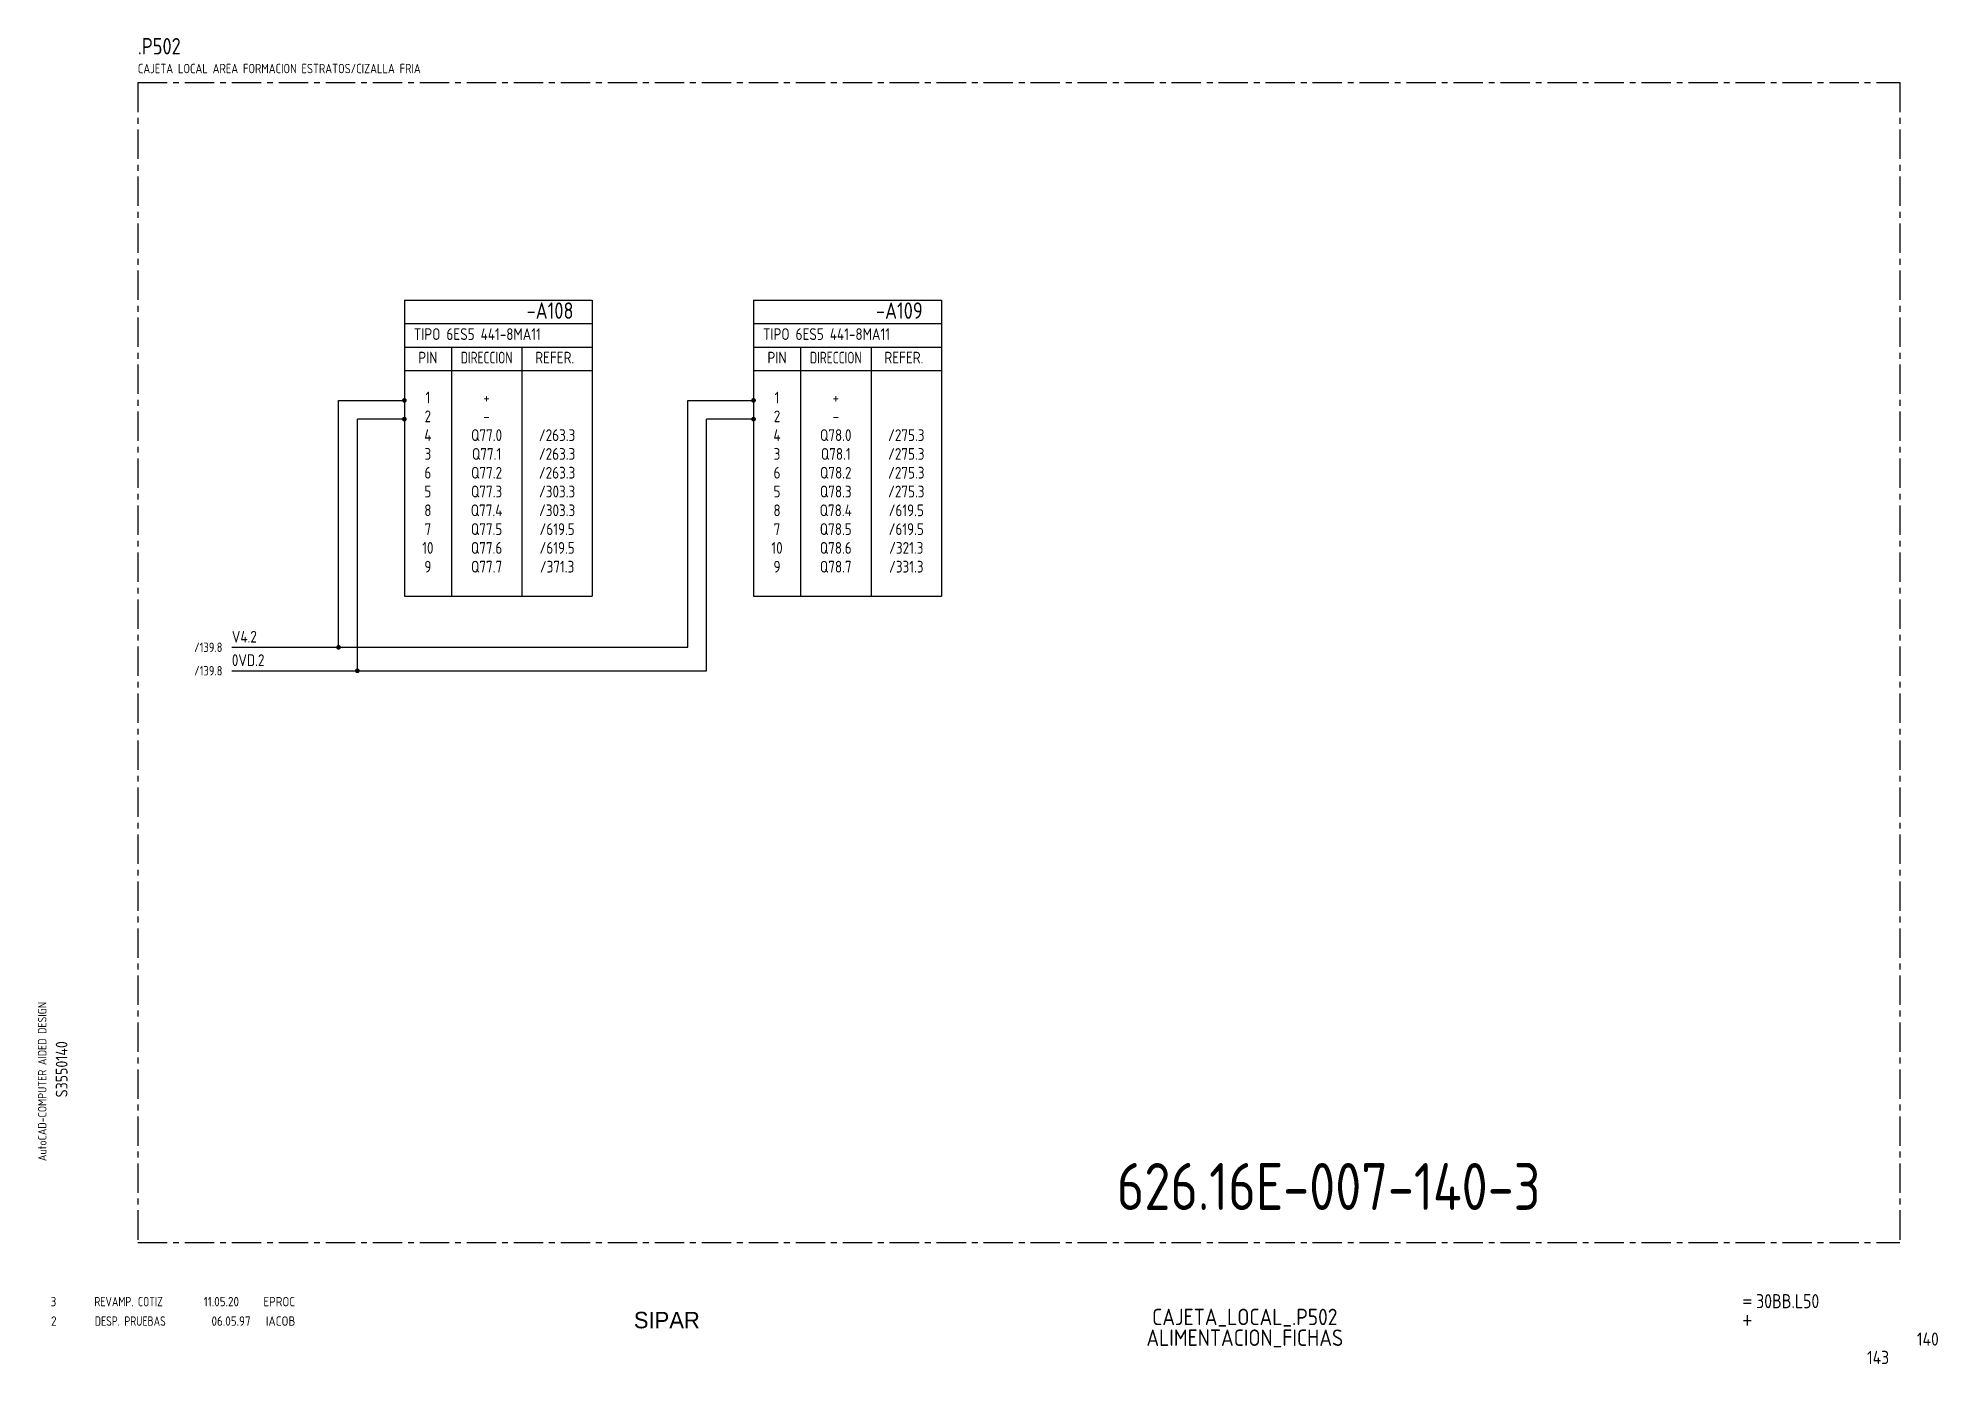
# Model space of a CAD drawing. Extents: x 10 to 414, y 6 to 288.
import ezdxf
from ezdxf.enums import TextEntityAlignment as Align

# ---------------------------------------------------------------- set-up
doc = ezdxf.new("R2010")
doc.units = 0
doc.header["$LTSCALE"] = 5
doc.header["$MEASUREMENT"] = 0
doc.linetypes.add('CENTER', pattern=[2, 1.25, -0.25, 0.25, -0.25])
doc.layers.get('0').update_dxf_attribs({"linetype": 'CONTINUOUS'})
doc.layers.add('CART', color=7, linetype='CONTINUOUS')
doc.styles.add('DIN', font='DIN.shx', dxfattribs={"width": 0.85})
doc.styles.add('N', font='ROMANS', dxfattribs={"width": 0.85, "height": 3})
doc.styles.add('X', font='UNIV.SHX', dxfattribs={"height": 3.5})

# ---------------------------------------------------------------- blocks, each defined once
blk = doc.blocks.new('REV2')
at = {"color": 3, "style": 'DIN'}
for s, width, p in [('2', 0.9, (12.45, 13.79)), ('DESP. PRUEBAS', 0.8, (21.76, 13.79)), ('06.05.97', 0.9, (46.59, 13.79)), ('IACOB', 0.9, (58.16, 13.79))]:
    blk.add_text(s, height=2, dxfattribs=dict(at, width=width)).set_placement(p)

msp = doc.modelspace()

# ---------------------------------------------------------------- linework, layer by layer
at = {"color": 3, "linetype": 'CENTER'}
for p, q in [((30.92, 278.36), (405.92, 278.36)), ((30.92, 278.36), (30.92, 31.51)), ((405.92, 278.36), (405.92, 31.51)), ((30.92, 31.51), (405.92, 31.51))]:
    msp.add_line(p, q, dxfattribs=at)
at = {"color": 3}
for p, q in [((87.64, 232.09), (87.64, 169.09)), ((87.64, 232.09), (127.64, 232.09)), ((127.64, 232.09), (127.64, 169.09)), ((161.95, 232.09), (201.95, 232.09)), ((161.95, 232.09), (161.95, 169.09)), ((201.95, 232.09), (201.95, 169.09)), ((87.64, 227.09), (127.64, 227.09)), ((161.95, 227.09), (201.95, 227.09)), ((87.64, 222.09), (127.64, 222.09)), ((97.64, 222.09), (97.64, 169.09)), ((112.64, 222.09), (112.64, 169.09)), ((161.95, 222.09), (201.95, 222.09)), ((171.95, 222.09), (171.95, 169.09)), ((186.95, 222.09), (186.95, 169.09)), ((87.64, 217.09), (127.64, 217.09)), ((161.95, 217.09), (201.95, 217.09)), ((87.64, 169.09), (127.64, 169.09)), ((161.95, 169.09), (201.95, 169.09))]:
    msp.add_line(p, q, dxfattribs=at)
for p, q in [((73.64, 158.19), (73.64, 210.74)), ((73.64, 210.74), (87.64, 210.74)), ((147.95, 158.19), (147.95, 210.74)), ((147.95, 210.74), (161.95, 210.74)), ((77.64, 153.19), (77.64, 206.74)), ((87.64, 206.74), (77.64, 206.74)), ((151.95, 153.19), (151.95, 206.74)), ((161.95, 206.74), (151.95, 206.74)), ((50.92, 158.19), (147.95, 158.19)), ((50.92, 153.19), (151.95, 153.19))]:
    msp.add_line(p, q)
at = {"linetype": 'Continuous', "const_width": 0.5}
for points in [[(87.39, 210.74, -1), (87.89, 210.74, -1)], [(161.7, 210.74, -1), (162.2, 210.74, -1)], [(87.39, 206.74, -1), (87.89, 206.74, -1)], [(161.7, 206.74, -1), (162.2, 206.74, -1)]]:
    msp.add_lwpolyline(points, format="xyb", close=True, dxfattribs=at)
at = {"const_width": 0.5}
for points in [[(73.39, 158.19, -1), (73.89, 158.19, -1)], [(77.39, 153.19, -1), (77.89, 153.19, -1)]]:
    msp.add_lwpolyline(points, format="xyb", close=True, dxfattribs=at)

# ---------------------------------------------------------------- block references
at = {"linetype": 'Continuous'}
msp.add_blockref('REV2', (0, 0), dxfattribs=at)

# ---------------------------------------------------------------- texts
at = {"color": 3, "style": 'DIN'}
for s, height, width, p in [('.P502', 3.5, 0.85, (30.92, 284.36)), ('3', 2, 0.9, (12.36, 17.93)), ('REVAMP. COTIZ', 2, 0.8, (21.67, 17.93)), ('11.05.20', 2, 0.9, (44.94, 17.93)), ('EPROC', 2, 0.9, (57.62, 17.93))]:
    msp.add_text(s, height=height, dxfattribs=dict(at, width=width)).set_placement(p)
at = {"style": 'DIN', "width": 0.85}
for s, height, p in [('CAJETA LOCAL AREA FORMACION ESTRATOS/CIZALLA FRIA', 2, (30.92, 280.36)), ('TIPO 6ES5 441-8MA11', 2.5, (89.64, 223.59)), ('TIPO 6ES5 441-8MA11', 2.5, (163.95, 223.59)), ('V4.2', 2.5, (50.92, 159.19)), ('0VD.2', 2.5, (50.92, 154.19))]:
    msp.add_text(s, height=height, dxfattribs=at).set_placement(p)
at = {"color": 3, "style": 'DIN', "width": 0.85}
for s, p in [('-A108', (123.64, 228.09)), ('-A109', (197.95, 228.09))]:
    msp.add_text(s, height=3.5, dxfattribs=at).set_placement(p, align=Align.RIGHT)
at = {"style": 'DIN', "width": 0.85}
for s, p in [('PIN', (92.64, 218.59)), ('REFER.', (119.64, 218.59)), ('PIN', (166.95, 218.59)), ('REFER.', (193.95, 218.59)), ('1', (92.64, 210.09)), ('+', (105.14, 210.09)), ('1', (166.95, 210.09)), ('+', (179.45, 210.09)), ('2', (92.64, 206.09)), ('-', (105.14, 206.09)), ('2', (166.95, 206.09)), ('-', (179.45, 206.09)), ('4', (92.64, 202.09)), ('Q77.0', (105.14, 202.09)), ('/263.3', (120.14, 202.09)), ('4', (166.95, 202.09)), ('Q78.0', (179.45, 202.09)), ('/275.3', (194.45, 202.09)), ('3', (92.64, 198.09)), ('Q77.1', (105.14, 198.09)), ('/263.3', (120.14, 198.09)), ('3', (166.95, 198.09)), ('Q78.1', (179.45, 198.09)), ('/275.3', (194.45, 198.09)), ('6', (92.64, 194.09)), ('Q77.2', (105.14, 194.09)), ('/263.3', (120.14, 194.09)), ('6', (166.95, 194.09)), ('Q78.2', (179.45, 194.09)), ('/275.3', (194.45, 194.09)), ('5', (92.64, 190.09)), ('Q77.3', (105.14, 190.09)), ('/303.3', (120.14, 190.09)), ('5', (166.95, 190.09)), ('Q78.3', (179.45, 190.09)), ('/275.3', (194.45, 190.09)), ('8', (92.64, 186.09)), ('Q77.4', (105.14, 186.09)), ('/303.3', (120.14, 186.09)), ('8', (166.95, 186.09)), ('Q78.4', (179.45, 186.09)), ('/619.5', (194.45, 186.09)), ('7', (92.64, 182.09)), ('Q77.5', (105.14, 182.09)), ('/619.5', (120.14, 182.09)), ('7', (166.95, 182.09)), ('Q78.5', (179.45, 182.09)), ('/619.5', (194.45, 182.09)), ('10', (92.64, 178.09)), ('Q77.6', (105.14, 178.09)), ('/619.5', (120.14, 178.09)), ('10', (166.95, 178.09)), ('Q78.6', (179.45, 178.09)), ('/321.3', (194.45, 178.09)), ('9', (92.64, 174.09)), ('Q77.7', (105.14, 174.09)), ('/371.3', (120.14, 174.09)), ('9', (166.95, 174.09)), ('Q78.7', (179.45, 174.09)), ('/331.3', (194.45, 174.09))]:
    msp.add_text(s, height=2.5, dxfattribs=at).set_placement(p, align=Align.CENTER)
at = {"style": 'DIN', "width": 0.596129}
for p, p2 in [((99.64, 218.59), (110.64, 218.59)), ((173.95, 218.59), (184.95, 218.59))]:
    msp.add_text('DIRECCION', height=2.5, dxfattribs=at).set_placement(p, p2, align=Align.FIT)
at = {"style": 'DIN', "width": 0.85}
for p in [(48.92, 157.19), (48.92, 152.19)]:
    msp.add_text('/139.8', height=2, dxfattribs=at).set_placement(p, align=Align.RIGHT)
at = {"color": 2, "insert": (239.25, 48.43), "char_height": 10, "width": 111.0411, "attachment_point": 1, "style": 'DIN'}
msp.add_mtext('626.16E-007-140-3', dxfattribs=at)
at = {"layer": 'CART', "color": 1, "style": 'DIN', "width": 0.9}
msp.add_text('AutoCAD-COMPUTER AIDED DESIGN', height=1.8, rotation=90, dxfattribs=at).set_placement((11.47, 48.84))
at = {"layer": 'CART', "color": 3, "style": 'N', "width": 0.85}
for s, p in [('=', (372.24, 17.91)), ('+', (372.24, 13.87))]:
    msp.add_text(s, height=2.5, dxfattribs=at).set_placement(p)
at = {"layer": 'CART', "color": 3, "style": 'DIN', "width": 0.9, "flags": 1}
msp.add_attdef('S3550140', text='', height=2.5, rotation=90, dxfattribs=at).set_placement((15.95, 68.38), align=Align.CENTER)
at = {"layer": 'CART', "color": 3, "style": 'DIN', "width": 0.85}
msp.add_attdef('30BB.L50', text='', height=3, dxfattribs=at).set_placement((375.33, 16.63), align=Align.BOTTOM_LEFT)
at = {"layer": 'CART', "color": 6, "style": 'X', "flags": 1}
msp.add_attdef('SIPAR', text='', height=3.5, dxfattribs=at).set_placement((143.5, 15), align=Align.MIDDLE)
at = {"layer": 'CART', "color": 2, "style": 'DIN', "width": 0.9, "flags": 1}
for tag, text, p in [('CAJETA_LOCAL_.P502', 'PLC', (266.5, 15.51)), ('ALIMENTACION_FICHAS', '', (266.5, 11.09))]:
    msp.add_attdef(tag, text=text, height=3.5, dxfattribs=at).set_placement(p, align=Align.MIDDLE)
msp.add_attdef('140', text='', height=2.8, dxfattribs=at).set_placement((414.2, 9.56), align=Align.RIGHT)
at = {"layer": 'CART', "color": 7, "style": 'DIN', "width": 0.9, "flags": 1}
msp.add_attdef('143', (398.93, 5.65), '', height=2.8, dxfattribs=at)

doc.saveas('drawing.dxf')
